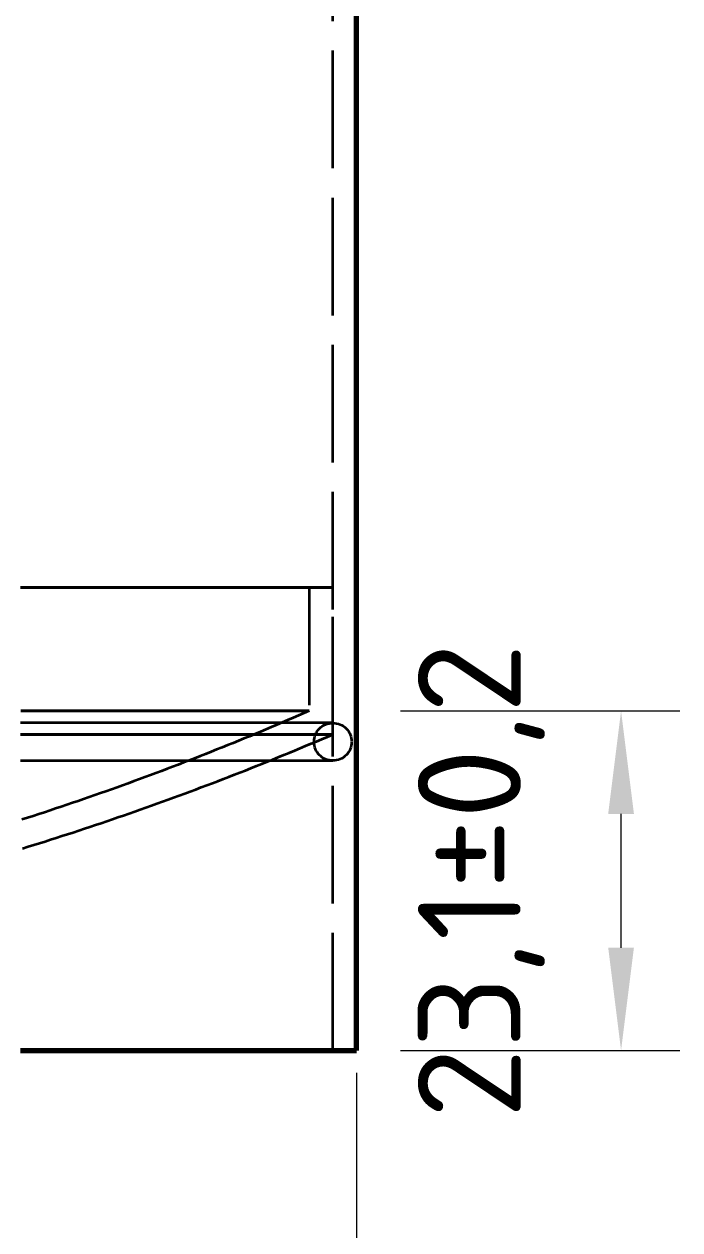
# Model space of a CAD drawing. Header units: millimetres. Extents: x 0 to 1554, y 0 to 420.
# Drawn here: x 144.08 to 166.38, y 141.53 to 182.53 of the extents above; entities that cross this region are included whole.
import ezdxf

# ---------------------------------------------------------------- set-up
doc = ezdxf.new("R2010")
doc.units = ezdxf.units.MM
doc.linetypes.add('IRAM-E-TRAZOS', pattern=[5, 4, -1])
for name, color, linetype, lineweight in [('01-VISIBLE', 7, 'CONTINUOUS', 70), ('02-OCULTA', 4, 'IRAM-E-TRAZOS', 35), ('04-COTA', 3, 'CONTINUOUS', 18)]:
    doc.layers.add(name, color=color, linetype=linetype, lineweight=lineweight)
doc.styles.add('ISO3098', font='isocpeur.ttf')
doc.dimstyles.new('FLAMA-IRAM', dxfattribs={"dimtxt": 3.5, "dimasz": 3.5, "dimexe": 2, "dimexo": 1.5, "dimgap": 1, "dimtad": 1, "dimdec": 1, "dimtxsty": 'ISO3098', "dimblk": 'IRAM_FLECHA', "dimblk1": 'IRAM_FLECHA', "dimblk2": 'IRAM_FLECHA', "dimcen": 2.5, "dimclrd": 256, "dimclre": 256, "dimclrt": 256, "dimazin": 3, "dimtfac": 1, "dimtmove": 0, "dimatfit": 3, "dimlwd": 18, "dimlwe": 18})

# ---------------------------------------------------------------- blocks, each defined once
blk = doc.blocks.new('IRAM_FLECHA')
blk.add_solid([(0, 0), (-1, 0.125), (-1, -0.125)])

msp = doc.modelspace()

# ---------------------------------------------------------------- linework, layer by layer
at = {"layer": '01-VISIBLE'}
msp.add_line((155.375, 147.625), (155.375, 305.768), dxfattribs=at)
msp.add_lwpolyline([(143.96, 147.625), (144.16, 147.625), (144.361, 147.625), (144.561, 147.625), (144.761, 147.625), (144.961, 147.625), (145.162, 147.625), (145.362, 147.625), (145.562, 147.625), (145.762, 147.625), (145.963, 147.625), (146.163, 147.625), (146.363, 147.625), (146.563, 147.625), (146.764, 147.625), (146.964, 147.625), (147.164, 147.625), (147.365, 147.625), (147.565, 147.625), (147.765, 147.625), (147.965, 147.625), (148.166, 147.625), (148.366, 147.625), (148.566, 147.625), (148.766, 147.625), (148.967, 147.625), (149.167, 147.625), (149.367, 147.625), (149.567, 147.625), (149.768, 147.625), (149.968, 147.625), (150.168, 147.625), (150.368, 147.625), (150.569, 147.625), (150.769, 147.625), (150.969, 147.625), (151.17, 147.625), (151.37, 147.625), (151.57, 147.625), (151.77, 147.625), (151.971, 147.625), (152.171, 147.625), (152.371, 147.625), (152.571, 147.625), (152.772, 147.625), (152.972, 147.625), (153.172, 147.625), (153.372, 147.625), (153.573, 147.625), (153.773, 147.625), (153.973, 147.625), (154.173, 147.625), (154.374, 147.625), (154.574, 147.625), (154.774, 147.625), (154.974, 147.625), (155.175, 147.625), (155.375, 147.625)], dxfattribs=at)
at = {"layer": '02-OCULTA'}
for p, q in [((154.575, 147.625), (154.575, 305.768)), ((153.775, 163.375), (153.775, 159.175)), ((154.575, 158.375), (154.575, 163.375))]:
    msp.add_line(p, q, dxfattribs=at)
for points in [[(154.575, 163.375), (154.375, 163.375), (154.174, 163.375), (153.974, 163.375), (153.774, 163.375), (153.574, 163.375), (153.373, 163.375), (153.173, 163.375), (152.973, 163.375), (152.773, 163.375), (152.572, 163.375), (152.372, 163.375), (152.172, 163.375), (151.972, 163.375), (151.771, 163.375), (151.571, 163.375), (151.371, 163.375), (151.17, 163.375), (150.97, 163.375), (150.77, 163.375), (150.57, 163.375), (150.369, 163.375), (150.169, 163.375), (149.969, 163.375), (149.769, 163.375), (149.568, 163.375), (149.368, 163.375), (149.168, 163.375), (148.968, 163.375), (148.767, 163.375), (148.567, 163.375), (148.367, 163.375), (148.166, 163.375), (147.966, 163.375), (147.766, 163.375), (147.566, 163.375), (147.365, 163.375), (147.165, 163.375), (146.965, 163.375), (146.765, 163.375), (146.564, 163.375), (146.364, 163.375), (146.164, 163.375), (145.964, 163.375), (145.763, 163.375), (145.563, 163.375), (145.363, 163.375), (145.162, 163.375), (144.962, 163.375), (144.762, 163.375), (144.562, 163.375), (144.361, 163.375), (144.161, 163.375), (143.961, 163.375)], [(143.961, 163.375), (144.161, 163.375), (144.361, 163.375), (144.562, 163.375), (144.762, 163.375), (144.962, 163.375), (145.162, 163.375), (145.363, 163.375), (145.563, 163.375), (145.763, 163.375), (145.964, 163.375), (146.164, 163.375), (146.364, 163.375), (146.564, 163.375), (146.765, 163.375), (146.965, 163.375), (147.165, 163.375), (147.365, 163.375), (147.566, 163.375), (147.766, 163.375), (147.966, 163.375), (148.166, 163.375), (148.367, 163.375), (148.567, 163.375), (148.767, 163.375), (148.968, 163.375), (149.168, 163.375), (149.368, 163.375), (149.568, 163.375), (149.769, 163.375), (149.969, 163.375), (150.169, 163.375), (150.369, 163.375), (150.57, 163.375), (150.77, 163.375), (150.97, 163.375), (151.17, 163.375), (151.371, 163.375), (151.571, 163.375), (151.771, 163.375), (151.972, 163.375), (152.172, 163.375), (152.372, 163.375), (152.572, 163.375), (152.773, 163.375), (152.973, 163.375), (153.173, 163.375), (153.373, 163.375), (153.574, 163.375), (153.774, 163.375), (153.974, 163.375), (154.174, 163.375), (154.375, 163.375), (154.575, 163.375)], [(153.775, 163.375), (153.575, 163.375), (153.374, 163.375), (153.174, 163.375), (152.974, 163.375), (152.774, 163.375), (152.573, 163.375), (152.373, 163.375), (152.173, 163.375), (151.973, 163.375), (151.772, 163.375), (151.572, 163.375), (151.372, 163.375), (151.171, 163.375), (150.971, 163.375), (150.771, 163.375), (150.571, 163.375), (150.37, 163.375), (150.17, 163.375), (149.97, 163.375), (149.77, 163.375), (149.569, 163.375), (149.369, 163.375), (149.169, 163.375), (148.968, 163.375), (148.768, 163.375), (148.568, 163.375), (148.368, 163.375), (148.167, 163.375), (147.967, 163.375), (147.767, 163.375), (147.567, 163.375), (147.366, 163.375), (147.166, 163.375), (146.966, 163.375), (146.765, 163.375), (146.565, 163.375), (146.365, 163.375), (146.165, 163.375), (145.964, 163.375), (145.764, 163.375), (145.564, 163.375), (145.364, 163.375), (145.163, 163.375), (144.963, 163.375), (144.763, 163.375), (144.562, 163.375), (144.362, 163.375), (144.162, 163.375), (143.962, 163.375)], [(143.962, 163.375), (144.162, 163.375), (144.362, 163.375), (144.562, 163.375), (144.763, 163.375), (144.963, 163.375), (145.163, 163.375), (145.364, 163.375), (145.564, 163.375), (145.764, 163.375), (145.964, 163.375), (146.165, 163.375), (146.365, 163.375), (146.565, 163.375), (146.765, 163.375), (146.966, 163.375), (147.166, 163.375), (147.366, 163.375), (147.567, 163.375), (147.767, 163.375), (147.967, 163.375), (148.167, 163.375), (148.368, 163.375), (148.568, 163.375), (148.768, 163.375), (148.968, 163.375), (149.169, 163.375), (149.369, 163.375), (149.569, 163.375), (149.77, 163.375), (149.97, 163.375), (150.17, 163.375), (150.37, 163.375), (150.571, 163.375), (150.771, 163.375), (150.971, 163.375), (151.171, 163.375), (151.372, 163.375), (151.572, 163.375), (151.772, 163.375), (151.973, 163.375), (152.173, 163.375), (152.373, 163.375), (152.573, 163.375), (152.774, 163.375), (152.974, 163.375), (153.174, 163.375), (153.374, 163.375), (153.575, 163.375), (153.775, 163.375)], [(153.775, 159.175), (153.575, 159.175), (153.374, 159.175), (153.174, 159.175), (152.974, 159.175), (152.774, 159.175), (152.573, 159.175), (152.373, 159.175), (152.173, 159.175), (151.973, 159.175), (151.772, 159.175), (151.572, 159.175), (151.372, 159.175), (151.171, 159.175), (150.971, 159.175), (150.771, 159.175), (150.571, 159.175), (150.37, 159.175), (150.17, 159.175), (149.97, 159.175), (149.77, 159.175), (149.569, 159.175), (149.369, 159.175), (149.169, 159.175), (148.968, 159.175), (148.768, 159.175), (148.568, 159.175), (148.368, 159.175), (148.167, 159.175), (147.967, 159.175), (147.767, 159.175), (147.567, 159.175), (147.366, 159.175), (147.166, 159.175), (146.966, 159.175), (146.765, 159.175), (146.565, 159.175), (146.365, 159.175), (146.165, 159.175), (145.964, 159.175), (145.764, 159.175), (145.564, 159.175), (145.364, 159.175), (145.163, 159.175), (144.963, 159.175), (144.763, 159.175), (144.562, 159.175), (144.362, 159.175), (144.162, 159.175), (143.962, 159.175)], [(143.962, 159.175), (144.162, 159.175), (144.362, 159.175), (144.562, 159.175), (144.763, 159.175), (144.963, 159.175), (145.163, 159.175), (145.364, 159.175), (145.564, 159.175), (145.764, 159.175), (145.964, 159.175), (146.165, 159.175), (146.365, 159.175), (146.565, 159.175), (146.765, 159.175), (146.966, 159.175), (147.166, 159.175), (147.366, 159.175), (147.567, 159.175), (147.767, 159.175), (147.967, 159.175), (148.167, 159.175), (148.368, 159.175), (148.568, 159.175), (148.768, 159.175), (148.968, 159.175), (149.169, 159.175), (149.369, 159.175), (149.569, 159.175), (149.77, 159.175), (149.97, 159.175), (150.17, 159.175), (150.37, 159.175), (150.571, 159.175), (150.771, 159.175), (150.971, 159.175), (151.171, 159.175), (151.372, 159.175), (151.572, 159.175), (151.772, 159.175), (151.973, 159.175), (152.173, 159.175), (152.373, 159.175), (152.573, 159.175), (152.774, 159.175), (152.974, 159.175), (153.174, 159.175), (153.374, 159.175), (153.575, 159.175), (153.775, 159.175)], [(153.775, 159.175), (153.591, 159.095), (153.406, 159.015), (153.222, 158.935), (153.037, 158.856), (152.852, 158.777), (152.667, 158.699), (152.482, 158.621), (152.297, 158.543), (152.111, 158.465), (151.926, 158.388), (151.74, 158.311), (151.554, 158.235), (151.368, 158.159), (151.182, 158.083), (150.996, 158.008), (150.809, 157.933), (150.623, 157.858), (150.436, 157.784), (150.249, 157.71), (150.062, 157.636), (149.875, 157.563), (149.688, 157.49), (149.5, 157.418), (149.313, 157.345), (149.125, 157.274), (148.937, 157.202), (148.749, 157.131), (148.561, 157.061), (148.373, 156.99), (148.184, 156.92), (147.996, 156.851), (147.807, 156.782), (147.618, 156.713), (147.429, 156.644), (147.24, 156.576), (147.051, 156.509), (146.861, 156.441), (146.672, 156.375), (146.482, 156.308), (146.292, 156.242), (146.103, 156.176), (145.912, 156.111), (145.722, 156.046), (145.532, 155.981), (145.342, 155.917), (145.151, 155.853), (144.96, 155.79), (144.769, 155.727), (144.579, 155.664), (144.387, 155.602), (144.196, 155.54), (144.005, 155.478)], [(154.575, 158.765), (154.375, 158.765), (154.175, 158.765), (153.974, 158.765), (153.774, 158.765), (153.574, 158.765), (153.374, 158.765), (153.173, 158.765), (152.973, 158.765), (152.773, 158.765), (152.572, 158.765), (152.372, 158.765), (152.172, 158.765), (151.972, 158.765), (151.771, 158.765), (151.571, 158.765), (151.371, 158.765), (151.171, 158.765), (150.97, 158.765), (150.77, 158.765), (150.57, 158.765), (150.369, 158.765), (150.169, 158.765), (149.969, 158.765), (149.769, 158.765), (149.568, 158.765), (149.368, 158.765), (149.168, 158.765), (148.968, 158.765), (148.767, 158.765), (148.567, 158.765), (148.367, 158.765), (148.166, 158.765), (147.966, 158.765), (147.766, 158.765), (147.566, 158.765), (147.365, 158.765), (147.165, 158.765), (146.965, 158.765), (146.765, 158.765), (146.564, 158.765), (146.364, 158.765), (146.164, 158.765), (145.964, 158.765), (145.763, 158.765), (145.563, 158.765), (145.363, 158.765), (145.162, 158.765), (144.962, 158.765), (144.762, 158.765), (144.562, 158.765), (144.361, 158.765), (144.161, 158.765), (143.961, 158.765)], [(154.575, 158.765), (154.375, 158.765), (154.175, 158.765), (153.974, 158.765), (153.774, 158.765), (153.574, 158.765), (153.374, 158.765), (153.173, 158.765), (152.973, 158.765), (152.773, 158.765), (152.572, 158.765), (152.372, 158.765), (152.172, 158.765), (151.972, 158.765), (151.771, 158.765), (151.571, 158.765), (151.371, 158.765), (151.171, 158.765), (150.97, 158.765), (150.77, 158.765), (150.57, 158.765), (150.369, 158.765), (150.169, 158.765), (149.969, 158.765), (149.769, 158.765), (149.568, 158.765), (149.368, 158.765), (149.168, 158.765), (148.968, 158.765), (148.767, 158.765), (148.567, 158.765), (148.367, 158.765), (148.166, 158.765), (147.966, 158.765), (147.766, 158.765), (147.566, 158.765), (147.365, 158.765), (147.165, 158.765), (146.965, 158.765), (146.765, 158.765), (146.564, 158.765), (146.364, 158.765), (146.164, 158.765), (145.964, 158.765), (145.763, 158.765), (145.563, 158.765), (145.363, 158.765), (145.162, 158.765), (144.962, 158.765), (144.762, 158.765), (144.562, 158.765), (144.361, 158.765), (144.161, 158.765), (143.961, 158.765)], [(154.575, 158.375), (154.375, 158.375), (154.174, 158.375), (153.974, 158.375), (153.774, 158.375), (153.574, 158.375), (153.373, 158.375), (153.173, 158.375), (152.973, 158.375), (152.773, 158.375), (152.572, 158.375), (152.372, 158.375), (152.172, 158.375), (151.972, 158.375), (151.771, 158.375), (151.571, 158.375), (151.371, 158.375), (151.17, 158.375), (150.97, 158.375), (150.77, 158.375), (150.57, 158.375), (150.369, 158.375), (150.169, 158.375), (149.969, 158.375), (149.769, 158.375), (149.568, 158.375), (149.368, 158.375), (149.168, 158.375), (148.968, 158.375), (148.767, 158.375), (148.567, 158.375), (148.367, 158.375), (148.166, 158.375), (147.966, 158.375), (147.766, 158.375), (147.566, 158.375), (147.365, 158.375), (147.165, 158.375), (146.965, 158.375), (146.765, 158.375), (146.564, 158.375), (146.364, 158.375), (146.164, 158.375), (145.964, 158.375), (145.763, 158.375), (145.563, 158.375), (145.363, 158.375), (145.162, 158.375), (144.962, 158.375), (144.762, 158.375), (144.562, 158.375), (144.361, 158.375), (144.161, 158.375), (143.961, 158.375)], [(143.961, 158.375), (144.161, 158.375), (144.361, 158.375), (144.562, 158.375), (144.762, 158.375), (144.962, 158.375), (145.162, 158.375), (145.363, 158.375), (145.563, 158.375), (145.763, 158.375), (145.964, 158.375), (146.164, 158.375), (146.364, 158.375), (146.564, 158.375), (146.765, 158.375), (146.965, 158.375), (147.165, 158.375), (147.365, 158.375), (147.566, 158.375), (147.766, 158.375), (147.966, 158.375), (148.166, 158.375), (148.367, 158.375), (148.567, 158.375), (148.767, 158.375), (148.968, 158.375), (149.168, 158.375), (149.368, 158.375), (149.568, 158.375), (149.769, 158.375), (149.969, 158.375), (150.169, 158.375), (150.369, 158.375), (150.57, 158.375), (150.77, 158.375), (150.97, 158.375), (151.17, 158.375), (151.371, 158.375), (151.571, 158.375), (151.771, 158.375), (151.972, 158.375), (152.172, 158.375), (152.372, 158.375), (152.572, 158.375), (152.773, 158.375), (152.973, 158.375), (153.173, 158.375), (153.373, 158.375), (153.574, 158.375), (153.774, 158.375), (153.974, 158.375), (154.174, 158.375), (154.375, 158.375), (154.575, 158.375)], [(144.022, 154.502), (144.214, 154.561), (144.406, 154.62), (144.597, 154.68), (144.789, 154.74), (144.981, 154.801), (145.172, 154.862), (145.363, 154.923), (145.554, 154.985), (145.745, 155.047), (145.936, 155.11), (146.127, 155.173), (146.317, 155.236), (146.508, 155.3), (146.698, 155.364), (146.888, 155.428), (147.079, 155.493), (147.268, 155.558), (147.458, 155.623), (147.648, 155.689), (147.838, 155.755), (148.027, 155.822), (148.216, 155.889), (148.406, 155.956), (148.595, 156.024), (148.784, 156.092), (148.973, 156.16), (149.161, 156.229), (149.35, 156.298), (149.538, 156.368), (149.727, 156.438), (149.915, 156.508), (150.103, 156.578), (150.291, 156.649), (150.478, 156.721), (150.666, 156.792), (150.854, 156.864), (151.041, 156.936), (151.228, 157.009), (151.415, 157.082), (151.602, 157.155), (151.789, 157.229), (151.976, 157.303), (152.162, 157.377), (152.349, 157.452), (152.535, 157.527), (152.721, 157.603), (152.907, 157.678), (153.093, 157.754), (153.279, 157.831), (153.464, 157.908), (153.65, 157.985), (153.835, 158.062), (154.02, 158.14), (154.205, 158.218), (154.39, 158.296), (154.575, 158.375)], [(143.961, 157.485), (144.161, 157.485), (144.361, 157.485), (144.562, 157.485), (144.762, 157.485), (144.962, 157.485), (145.162, 157.485), (145.363, 157.485), (145.563, 157.485), (145.763, 157.485), (145.964, 157.485), (146.164, 157.485), (146.364, 157.485), (146.564, 157.485), (146.765, 157.485), (146.965, 157.485), (147.165, 157.485), (147.365, 157.485), (147.566, 157.485), (147.766, 157.485), (147.966, 157.485), (148.166, 157.485), (148.367, 157.485), (148.567, 157.485), (148.767, 157.485), (148.968, 157.485), (149.168, 157.485), (149.368, 157.485), (149.568, 157.485), (149.769, 157.485), (149.969, 157.485), (150.169, 157.485), (150.369, 157.485), (150.57, 157.485), (150.77, 157.485), (150.97, 157.485), (151.17, 157.485), (151.371, 157.485), (151.571, 157.485), (151.771, 157.485), (151.972, 157.485), (152.172, 157.485), (152.372, 157.485), (152.572, 157.485), (152.773, 157.485), (152.973, 157.485), (153.173, 157.485), (153.373, 157.485), (153.574, 157.485), (153.774, 157.485), (153.974, 157.485), (154.174, 157.485), (154.375, 157.485), (154.575, 157.485)], [(143.961, 157.485), (144.161, 157.485), (144.361, 157.485), (144.562, 157.485), (144.762, 157.485), (144.962, 157.485), (145.162, 157.485), (145.363, 157.485), (145.563, 157.485), (145.763, 157.485), (145.964, 157.485), (146.164, 157.485), (146.364, 157.485), (146.564, 157.485), (146.765, 157.485), (146.965, 157.485), (147.165, 157.485), (147.365, 157.485), (147.566, 157.485), (147.766, 157.485), (147.966, 157.485), (148.166, 157.485), (148.367, 157.485), (148.567, 157.485), (148.767, 157.485), (148.968, 157.485), (149.168, 157.485), (149.368, 157.485), (149.568, 157.485), (149.769, 157.485), (149.969, 157.485), (150.169, 157.485), (150.369, 157.485), (150.57, 157.485), (150.77, 157.485), (150.97, 157.485), (151.17, 157.485), (151.371, 157.485), (151.571, 157.485), (151.771, 157.485), (151.972, 157.485), (152.172, 157.485), (152.372, 157.485), (152.572, 157.485), (152.773, 157.485), (152.973, 157.485), (153.173, 157.485), (153.373, 157.485), (153.574, 157.485), (153.774, 157.485), (153.974, 157.485), (154.174, 157.485), (154.375, 157.485), (154.575, 157.485)], [(155.375, 147.625), (155.175, 147.625), (154.974, 147.625), (154.774, 147.625), (154.574, 147.625), (154.374, 147.625), (154.173, 147.625), (153.973, 147.625), (153.773, 147.625), (153.573, 147.625), (153.372, 147.625), (153.172, 147.625), (152.972, 147.625), (152.772, 147.625), (152.571, 147.625), (152.371, 147.625), (152.171, 147.625), (151.971, 147.625), (151.77, 147.625), (151.57, 147.625), (151.37, 147.625), (151.17, 147.625), (150.969, 147.625), (150.769, 147.625), (150.569, 147.625), (150.368, 147.625), (150.168, 147.625), (149.968, 147.625), (149.768, 147.625), (149.567, 147.625), (149.367, 147.625), (149.167, 147.625), (148.967, 147.625), (148.766, 147.625), (148.566, 147.625), (148.366, 147.625), (148.166, 147.625), (147.965, 147.625), (147.765, 147.625), (147.565, 147.625), (147.365, 147.625), (147.164, 147.625), (146.964, 147.625), (146.764, 147.625), (146.563, 147.625), (146.363, 147.625), (146.163, 147.625), (145.963, 147.625), (145.762, 147.625), (145.562, 147.625), (145.362, 147.625), (145.162, 147.625), (144.961, 147.625), (144.761, 147.625), (144.561, 147.625), (144.361, 147.625), (144.16, 147.625), (143.96, 147.625)], [(154.575, 147.625), (154.375, 147.625), (154.174, 147.625), (153.974, 147.625), (153.774, 147.625), (153.574, 147.625), (153.373, 147.625), (153.173, 147.625), (152.973, 147.625), (152.773, 147.625), (152.572, 147.625), (152.372, 147.625), (152.172, 147.625), (151.972, 147.625), (151.771, 147.625), (151.571, 147.625), (151.371, 147.625), (151.17, 147.625), (150.97, 147.625), (150.77, 147.625), (150.57, 147.625), (150.369, 147.625), (150.169, 147.625), (149.969, 147.625), (149.769, 147.625), (149.568, 147.625), (149.368, 147.625), (149.168, 147.625), (148.968, 147.625), (148.767, 147.625), (148.567, 147.625), (148.367, 147.625), (148.166, 147.625), (147.966, 147.625), (147.766, 147.625), (147.566, 147.625), (147.365, 147.625), (147.165, 147.625), (146.965, 147.625), (146.765, 147.625), (146.564, 147.625), (146.364, 147.625), (146.164, 147.625), (145.964, 147.625), (145.763, 147.625), (145.563, 147.625), (145.363, 147.625), (145.162, 147.625), (144.962, 147.625), (144.762, 147.625), (144.562, 147.625), (144.361, 147.625), (144.161, 147.625), (143.961, 147.625)], [(143.961, 147.625), (144.161, 147.625), (144.361, 147.625), (144.562, 147.625), (144.762, 147.625), (144.962, 147.625), (145.162, 147.625), (145.363, 147.625), (145.563, 147.625), (145.763, 147.625), (145.964, 147.625), (146.164, 147.625), (146.364, 147.625), (146.564, 147.625), (146.765, 147.625), (146.965, 147.625), (147.165, 147.625), (147.365, 147.625), (147.566, 147.625), (147.766, 147.625), (147.966, 147.625), (148.166, 147.625), (148.367, 147.625), (148.567, 147.625), (148.767, 147.625), (148.968, 147.625), (149.168, 147.625), (149.368, 147.625), (149.568, 147.625), (149.769, 147.625), (149.969, 147.625), (150.169, 147.625), (150.369, 147.625), (150.57, 147.625), (150.77, 147.625), (150.97, 147.625), (151.17, 147.625), (151.371, 147.625), (151.571, 147.625), (151.771, 147.625), (151.972, 147.625), (152.172, 147.625), (152.372, 147.625), (152.572, 147.625), (152.773, 147.625), (152.973, 147.625), (153.173, 147.625), (153.373, 147.625), (153.574, 147.625), (153.774, 147.625), (153.974, 147.625), (154.174, 147.625), (154.375, 147.625), (154.575, 147.625)]]:
    msp.add_lwpolyline(points, dxfattribs=at)
msp.add_circle((154.575, 158.125), 0.64, dxfattribs=at)

# ---------------------------------------------------------------- dimensions: what is measured, and where the dimension line sits
at = {"layer": '04-COTA'}
msp.add_linear_dim(base=(164.375, 147.625), p1=(155.375, 147.625), p2=(155.375, 159.175), angle=90, text='<>±0,2', dimstyle='FLAMA-IRAM', override={"dimlfac": 2}, dxfattribs=at).render()
msp.add_linear_dim(base=(78.875, 140.375), p1=(78.875, 148.375), p2=(155.375, 148.375), text='%%c<>±0,5', dimstyle='FLAMA-IRAM', override={"dimlfac": 2}, dxfattribs=at).render()

doc.saveas('drawing.dxf')
